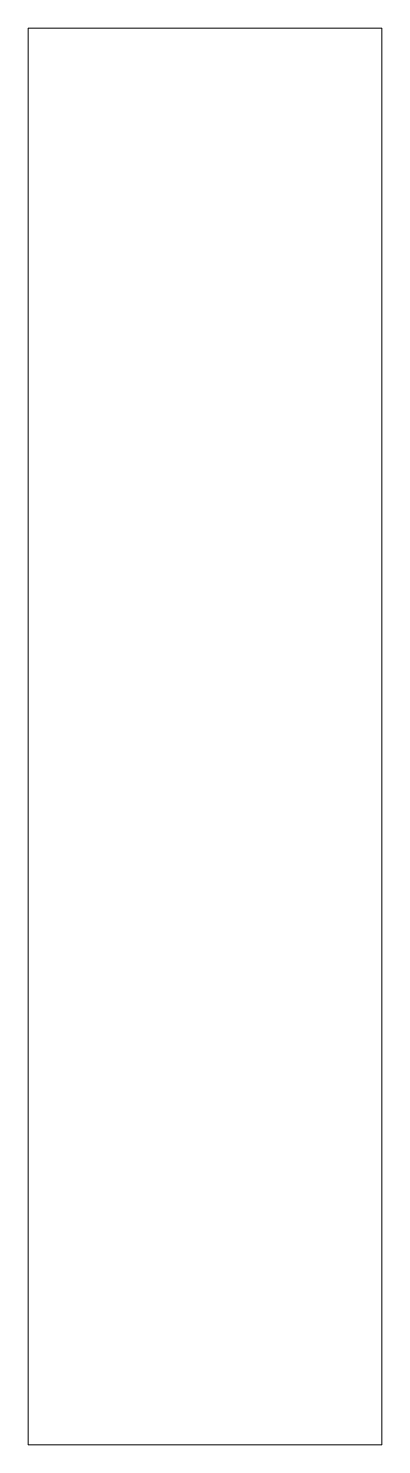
# Model space of a CAD drawing. Header units: millimetres. Extents: x -27 to -22.5, y 2 to 20.
import ezdxf

# ---------------------------------------------------------------- set-up
doc = ezdxf.new("R2010")
doc.units = ezdxf.units.MM

msp = doc.modelspace()

# ---------------------------------------------------------------- linework, layer by layer
at = {"color": 7, "linetype": 'Continuous', "lineweight": 15}
for p, q in [((-27, 20), (-27, 2)), ((-22.51, 20), (-27, 20)), ((-22.51, 2), (-22.51, 20)), ((-27, 2), (-22.51, 2))]:
    msp.add_line(p, q, dxfattribs=at)

doc.saveas('drawing.dxf')
